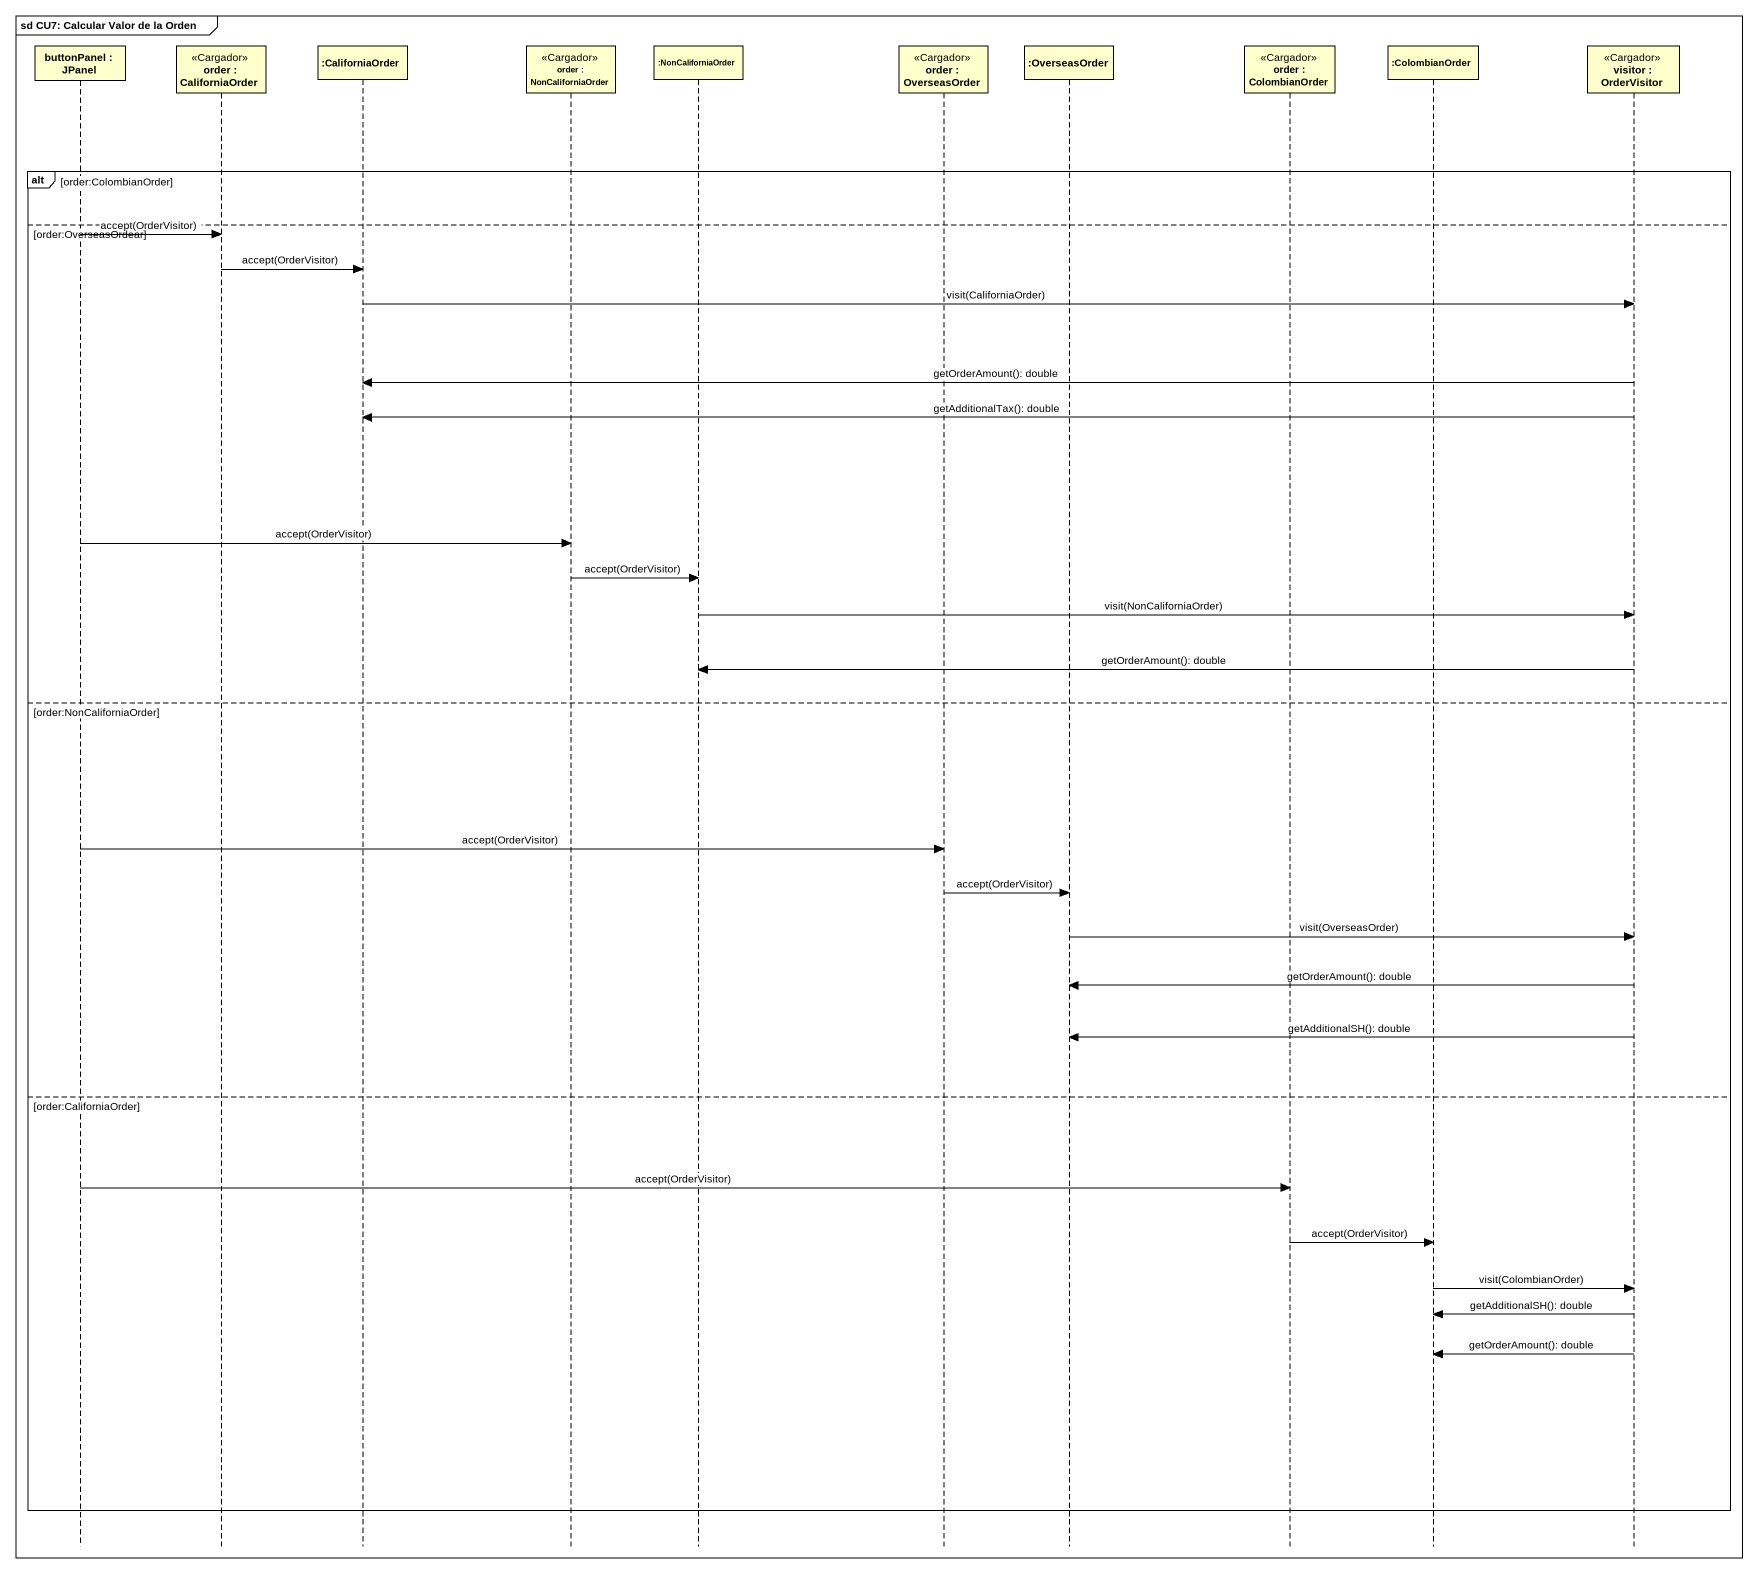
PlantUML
@startuml
mainframe sd CU7: Calcular Valor de la Orden
hide footbox
participant "buttonPanel : JPanel" as buttonPanel
participant "order : CaliforniaOrder" as order <<Cargador>>
participant ":CaliforniaOrder" as CaliforniaOrder
participant "order : NonCaliforniaOrder" as order_2 <<Cargador>>
participant ":NonCaliforniaOrder" as NonCaliforniaOrder
participant "order : OverseasOrder" as order_3 <<Cargador>>
participant ":OverseasOrder" as OverseasOrder
participant "order : ColombianOrder" as order_4 <<Cargador>>
participant ":ColombianOrder" as ColombianOrder
participant "visitor : OrderVisitor" as visitor <<Cargador>>

alt order:ColombianOrder
else order:OverseasOrdear
  buttonPanel -> order : accept(OrderVisitor)
  order -> CaliforniaOrder : accept(OrderVisitor)
  CaliforniaOrder -> visitor : visit(CaliforniaOrder)
  visitor -> CaliforniaOrder : getOrderAmount(): double
  visitor -> CaliforniaOrder : getAdditionalTax(): double
  buttonPanel -> order_2 : accept(OrderVisitor)
  order_2 -> NonCaliforniaOrder : accept(OrderVisitor)
  NonCaliforniaOrder -> visitor : visit(NonCaliforniaOrder)
  visitor -> NonCaliforniaOrder : getOrderAmount(): double
else order:NonCaliforniaOrder
  buttonPanel -> order_3 : accept(OrderVisitor)
  order_3 -> OverseasOrder : accept(OrderVisitor)
  OverseasOrder -> visitor : visit(OverseasOrder)
  visitor -> OverseasOrder : getOrderAmount(): double
  visitor -> OverseasOrder : getAdditionalSH(): double
else order:CaliforniaOrder
  buttonPanel -> order_4 : accept(OrderVisitor)
  order_4 -> ColombianOrder : accept(OrderVisitor)
  ColombianOrder -> visitor : visit(ColombianOrder)
  visitor -> ColombianOrder : getAdditionalSH(): double
  visitor -> ColombianOrder : getOrderAmount(): double
end
@enduml
